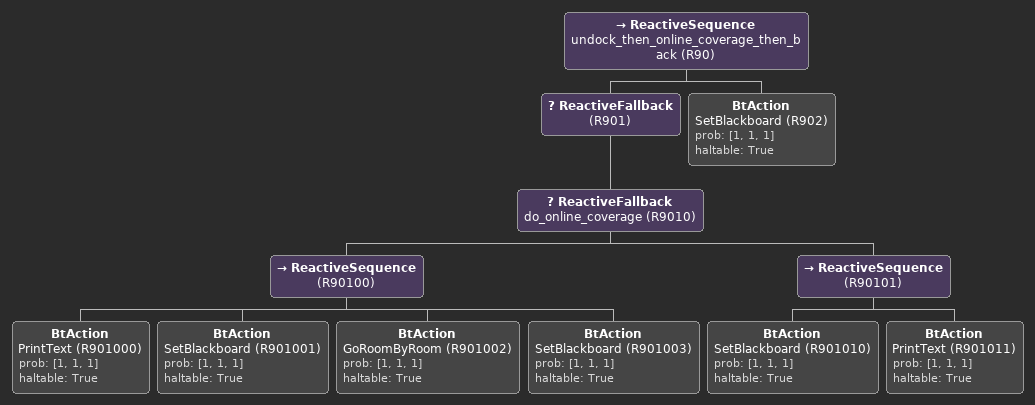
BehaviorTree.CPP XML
<ReactiveSequence name="undock_then_online_coverage_then_back (R90)">
	<ReactiveFallback name="(R901)">
		<ReactiveFallback name="do_online_coverage (R9010)">
			<ReactiveSequence name="(R90100)">
				<BtAction name="PrintText (R901000)" prob="[1, 1, 1]" haltable="True"/>
				<BtAction name="SetBlackboard (R901001)" prob="[1, 1, 1]" haltable="True"/>
				<BtAction name="GoRoomByRoom (R901002)" prob="[1, 1, 1]" haltable="True"/>
				<BtAction name="SetBlackboard (R901003)" prob="[1, 1, 1]" haltable="True"/>
			</ReactiveSequence>
			<ReactiveSequence name="(R90101)">
				<BtAction name="SetBlackboard (R901010)" prob="[1, 1, 1]" haltable="True"/>
				<BtAction name="PrintText (R901011)" prob="[1, 1, 1]" haltable="True"/>
			</ReactiveSequence>
		</ReactiveFallback>
	</ReactiveFallback>
	<BtAction name="SetBlackboard (R902)" prob="[1, 1, 1]" haltable="True"/>
</ReactiveSequence>
